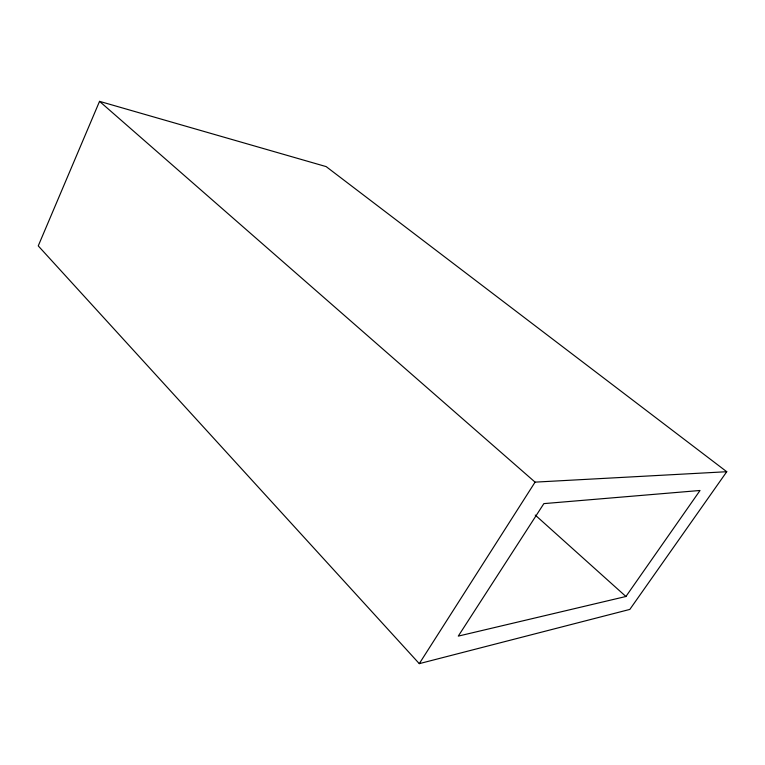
<?xml version="1.0" encoding="UTF-8"?>
<svg xmlns="http://www.w3.org/2000/svg" width="765" height="765" viewBox="0 0 765 765"><rect width="100%" height="100%" fill="white"/><g stroke="black" fill="none" stroke-linecap="round" stroke-linejoin="round"><path stroke-width="1.15" d="M99.536 101.353L38.25 245.89L419.287 663.647L629.825 609.418L726.75 471.718L326.158 166.607L99.536 101.353L535.079 482.132L726.75 471.718M419.287 663.647L535.079 482.132M625.923 596.49L700.032 490.48L543.867 503.619L458.273 636.117L625.923 596.49L535.232 515.065"/></g></svg>
